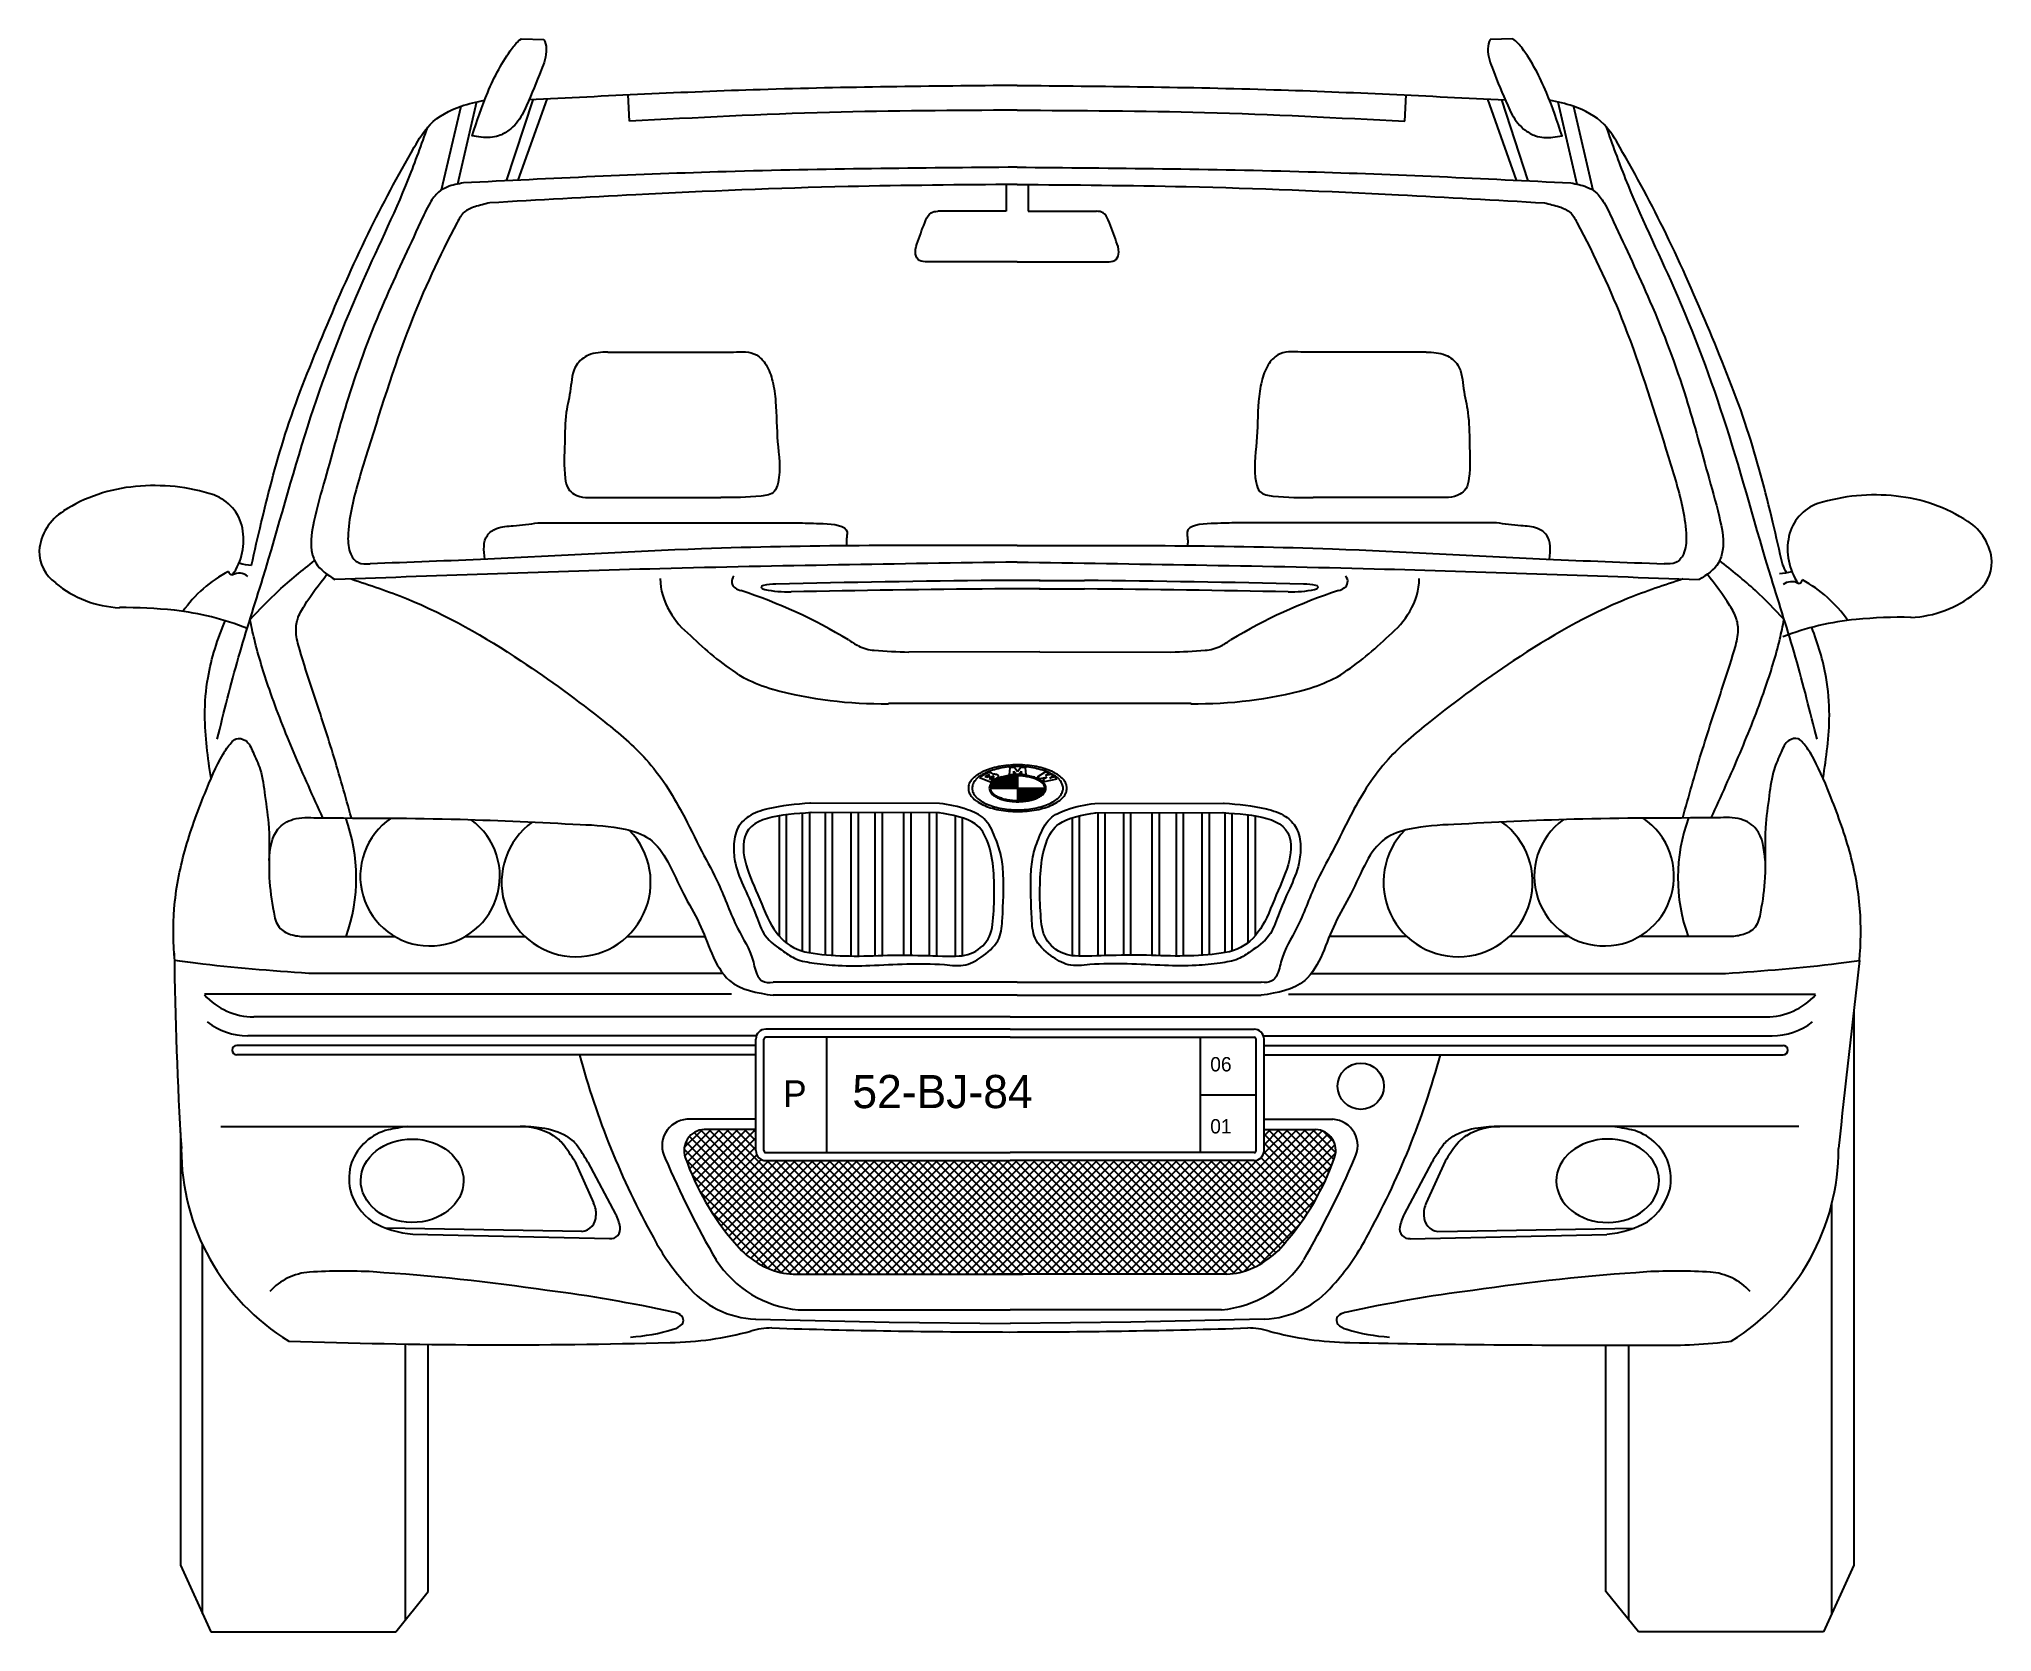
# Model space of a CAD drawing. Header units: millimetres. Extents: x -744 to 741, y 0 to 1212.
import ezdxf

# ---------------------------------------------------------------- set-up
doc = ezdxf.new("R2010")
doc.units = ezdxf.units.MM
doc.layers.add('ceco.net 204', color=7, linetype='Continuous')
doc.styles.add('AREAL', font='')
doc.styles.get('AREAL').set_extended_font_data('AvantGarde Bk BT')

msp = doc.modelspace()

# ---------------------------------------------------------------- hatches: boundary and pattern name
at = {"layer": 'ceco.net 204'}
h = msp.add_hatch(dxfattribs=at)
h.set_pattern_fill('ANSI37', color=256, scale=38.195657, style=0)
h.set_pattern_definition([(135, (11194.3537, -22376.4947), (3.376051, 3.376051), []), (45, (11194.3537, -22376.4947), (3.376051, -3.376051), [])])
h.paths.add_polyline_path([(-252.4, 361.4, -0.499546), (-238, 382.3), (-198.7, 382.3), (-198.7, 366.2, 0.414214), (-191.1, 358.6), (-5.4, 358.6), (180.2, 358.6, 0.414214), (187.8, 366.2), (187.8, 382.3), (227.1, 382.3, -0.499546), (241.5, 361.4, -0.096688), (203.9, 296.3, -0.161163), (169.3, 273.6, -0.065272), (159.5, 272.3), (159.5, 272.3), (-15.5, 272.3), (-170.4, 272.3, -0.065272), (-180.2, 273.6, -0.160896), (-214.8, 296.2, -0.00026), (-214.8, 296.3, -0.096688)])

# ---------------------------------------------------------------- linework, layer by layer
for p, q in [((-377, 1212), (-359.9, 1211.6)), ((377, 1212), (359.9, 1211.6)), ((-423.1, 1160.7), (-438, 1096.9)), ((-411.2, 1164.1), (-425.7, 1101.6)), ((-368.4, 1165.8), (-388.5, 1104.1)), ((-357.8, 1166.3), (-379.7, 1104.5)), ((-294.8, 1149.4), (-295.8, 1169.4)), ((294.8, 1149.4), (295.8, 1169.4)), ((357.8, 1166.3), (379.7, 1104.5)), ((368.4, 1165.8), (388.5, 1104.1)), ((411.2, 1164.1), (425.7, 1101.6)), ((423.1, 1160.7), (438, 1096.9)), ((-8.3, 1101.2), (-8.3, 1080.9)), ((8.3, 1101.2), (8.3, 1080.9)), ((-8.3, 1080.9), (-60.4, 1080.9)), ((8.3, 1080.9), (60.4, 1080.9)), ((0, 1042.5), (-69.9, 1042.5)), ((0, 1042.5), (69.9, 1042.5)), ((-311.2, 973.8), (-215.8, 973.8)), ((311.2, 973.8), (215.8, 973.8)), ((-318.8, 863.2), (-225.3, 863.2)), ((318.8, 863.2), (225.3, 863.2)), ((-364.5, 843.8), (-165.2, 843.8)), ((364.5, 843.8), (165.2, 843.8)), ((17.5, 800), (-16.9, 800)), ((17.5, 793.6), (-16.9, 793.6)), ((16.9, 800), (51.3, 800)), ((16.9, 793.6), (51.3, 793.6)), ((17.2, 745.8), (-82.4, 745.5)), ((17.2, 745.8), (116.8, 745.5)), ((132.3, 706.3), (-97.9, 706.3)), ((-5.6, 657.5), (-6, 652.5)), ((-2.1, 657.7), (-5.6, 657.5)), ((-2.6, 652.7), (-2.4, 654.8)), ((-2.4, 654.8), (-0.8, 652.7)), ((0.4, 654.3), (-2.1, 657.7)), ((2.9, 657.7), (0.4, 654.3)), ((1.6, 652.7), (3.2, 654.8)), ((6.4, 657.5), (2.9, 657.7)), ((3.2, 654.8), (3.4, 652.7)), ((6.8, 652.5), (6.4, 657.5)), ((21.6, 654.3), (15.2, 650.3)), ((24.1, 653.2), (21.6, 654.3)), ((-23.3, 653.1), (-28.6, 650)), ((-28.6, 650), (-20.2, 646.9)), ((-24.4, 650.6), (-22.4, 651.8)), ((-23.1, 650.1), (-24.4, 650.6)), ((-21, 651.3), (-23.1, 650.1)), ((-19.1, 650.7), (-21.3, 649.4)), ((-21.3, 649.4), (-20, 648.9)), ((-20.4, 642), (21.2, 642)), ((-20.3, 642.5), (0.4, 642.5)), ((-20.2, 646.9), (-14.7, 650.1)), ((-20.2, 643.1), (0.4, 643.1)), ((-20, 648.9), (-17.7, 650.2)), ((-20, 643.7), (0.4, 643.7)), ((-19.7, 644.3), (0.4, 644.3)), ((-19.3, 644.9), (0.4, 644.9)), ((-18.8, 645.5), (0.4, 645.5)), ((-18.1, 646.1), (0.4, 646.1)), ((-17.5, 646.7), (0.4, 646.7)), ((-16.6, 647.3), (0.4, 647.3)), ((-15.5, 647.9), (0.4, 647.9)), ((-14.5, 648.5), (0.4, 648.5)), ((-13, 649.1), (0.4, 649.1)), ((-11.2, 649.7), (0.4, 649.7)), ((-9.2, 650.2), (0.4, 650.2)), ((-6.4, 650.8), (0.4, 650.8)), ((-6, 652.5), (-2.6, 652.7)), ((-0.8, 652.7), (1.6, 652.7)), ((0.4, 651.4), (0.4, 632.5)), ((0.4, 641.4), (21.1, 641.4)), ((0.4, 640.8), (21, 640.8)), ((0.4, 640.2), (20.8, 640.2)), ((0.4, 639.6), (20.5, 639.6)), ((0.4, 639), (20.1, 639)), ((3.4, 652.7), (6.8, 652.5)), ((15.2, 650.3), (17.5, 649.3)), ((17.5, 649.3), (22.5, 650.3)), ((22.5, 650.3), (19.2, 648.3)), ((19.2, 648.3), (20.8, 647)), ((20.8, 647), (30.4, 649.1)), ((21.6, 651.7), (24.1, 653.2)), ((25.6, 652.5), (21.6, 651.7)), ((25, 649.7), (27.7, 651.3)), ((28.7, 650.5), (25, 649.7)), ((27.7, 651.3), (25.6, 652.5)), ((30.4, 649.1), (28.7, 650.5)), ((-59, 630.4), (-157.1, 630.6)), ((0.4, 638.4), (19.6, 638.4)), ((0.4, 637.8), (18.9, 637.8)), ((0.4, 637.2), (18.3, 637.2)), ((0.4, 636.6), (17.4, 636.6)), ((0.4, 636), (16.4, 636)), ((0.4, 635.4), (15.3, 635.4)), ((0.4, 634.8), (13.9, 634.8)), ((0.4, 634.3), (12.3, 634.3)), ((0.4, 633.7), (10.2, 633.7)), ((0.4, 633.1), (7.3, 633.1)), ((59, 630.4), (157.1, 630.6)), ((-181, 621), (-181, 529.6)), ((-175.6, 621.7), (-175.6, 524.4)), ((-163.4, 622.9), (-163.4, 518.1)), ((-158, 623.3), (-158, 516.8)), ((-59, 623.1), (-157.2, 623.4)), ((-146.1, 623.4), (-146.1, 515.3)), ((-140.6, 623.4), (-140.6, 514.8)), ((-126.4, 623.3), (-126.4, 514.3)), ((-120.9, 623.3), (-120.9, 514.3)), ((-108.1, 623.3), (-108.1, 514.5)), ((-102.6, 623.3), (-102.6, 514.8)), ((-86.3, 623.2), (-86.3, 515)), ((-80.9, 623.2), (-80.9, 514.9)), ((-66.8, 623.2), (-66.8, 514.5)), ((-61.3, 623.2), (-61.3, 514.4)), ((-47.2, 620.9), (-47.2, 514.2)), ((-41.8, 619.4), (-41.8, 514.5)), ((41.8, 619.4), (41.8, 514.5)), ((47.2, 620.9), (47.2, 514.2)), ((59, 623.1), (157.2, 623.4)), ((61.3, 623.2), (61.3, 514.4)), ((66.8, 623.2), (66.8, 514.5)), ((80.9, 623.2), (80.9, 514.9)), ((86.3, 623.2), (86.3, 515)), ((102.6, 623.3), (102.6, 514.8)), ((108.1, 623.3), (108.1, 514.5)), ((120.9, 623.3), (120.9, 514.3)), ((126.4, 623.3), (126.4, 514.3)), ((140.6, 623.4), (140.6, 514.8)), ((146.1, 623.4), (146.1, 515.3)), ((158, 623.3), (158, 516.8)), ((163.4, 622.9), (163.4, 518.1)), ((175.6, 621.7), (175.6, 524.4)), ((181, 621), (181, 529.6)), ((-533.1, 529.1), (-473.2, 529.1)), ((-419.8, 529.1), (-374.3, 529.1)), ((-296.6, 529.1), (-237.5, 529.1)), ((296.6, 529.1), (237.5, 529.1)), ((419.8, 529.1), (374.3, 529.1)), ((533.1, 529.1), (473.2, 529.1)), ((-223.8, 501), (-538.8, 501)), ((0, 494.3), (-185.6, 494.3)), ((0, 494.3), (185.6, 494.3)), ((223.8, 501), (538.8, 501)), ((-217.2, 485.3), (-618.1, 485.3)), ((0, 484.4), (-185.6, 484.4)), ((0, 484.4), (185.6, 484.4)), ((206.3, 485.3), (607.2, 485.3)), ((-5.4, 467.9), (-580.6, 467.9)), ((-5.4, 467.9), (569.7, 467.9)), ((636.4, 473.6), (636.4, 50.8)), ((-198.3, 446.3), (-593.5, 446.3)), ((-198.3, 453.6), (-585.1, 453.6)), ((-198.7, 366.2), (-198.7, 451)), ((-192.7, 366.2), (-192.7, 451)), ((-5.4, 458.6), (-191.1, 458.6)), ((-5.4, 452.5), (-191.1, 452.5)), ((-144.8, 364.7), (-144.8, 452.5)), ((-5.4, 458.6), (180.2, 458.6)), ((-5.4, 452.5), (180.2, 452.5)), ((139.4, 364.7), (139.4, 452.5)), ((181.8, 366.2), (181.8, 451)), ((187.4, 453.6), (574.3, 453.6)), ((187.4, 446.3), (582.6, 446.3)), ((187.8, 366.2), (187.8, 451)), ((-198.3, 439.1), (-593.5, 439.1)), ((187.4, 439.1), (582.6, 439.1)), ((139.4, 408.6), (181.8, 408.6)), ((-198.7, 390.1), (-251.1, 390.1)), ((187.8, 390.1), (240.2, 390.1)), ((-636.4, 379.9), (-636.4, 50.8)), ((-605.6, 384.5), (-378, 384.5)), ((-198.7, 382.3), (-238, 382.3)), ((187.8, 382.3), (227.1, 382.3)), ((594.7, 384.5), (367.2, 384.5)), ((-336.5, 358.1), (-322.1, 326.4)), ((-326.4, 357.5), (-305.4, 317.9)), ((-191.1, 364.7), (-5.4, 364.7)), ((-191.1, 358.6), (-5.4, 358.6)), ((180.2, 364.7), (-5.4, 364.7)), ((180.2, 358.6), (-5.4, 358.6)), ((315.5, 357.5), (294.5, 317.9)), ((325.6, 358.1), (311.2, 326.4)), ((619.6, 13.8), (619.6, 325.4)), ((-330.9, 304.6), (-480.4, 307.3)), ((-309.9, 299.2), (-459.5, 302.5)), ((299, 299.2), (448.6, 302.5)), ((320, 304.6), (469.5, 307.3)), ((-619.6, 13.8), (-619.6, 294.8)), ((-170.4, 272.3), (4.6, 272.3)), ((159.5, 272.3), (-15.5, 272.3)), ((-198.8, 238), (-97.4, 235.6)), ((-166.4, 245.1), (-97.4, 245)), ((-97.4, 245), (-5.4, 245)), ((86.6, 245), (-5.4, 245)), ((155.5, 245.1), (86.6, 245)), ((187.9, 238), (86.6, 235.6)), ((-97.4, 235.6), (-5.4, 234.8)), ((86.6, 235.6), (-5.4, 234.8)), ((-465.2, 9.1), (-465.2, 219.1)), ((-447.9, 30.8), (-447.9, 218.8)), ((447.9, 30.8), (447.9, 218.1)), ((465.2, 9.1), (465.2, 218.1)), ((-636.4, 50.8), (-613.3, 0)), ((636.4, 50.8), (613.3, 0)), ((-472.5, 0), (-447.9, 30.8)), ((472.5, 0), (447.9, 30.8)), ((-613.3, 0), (-472.5, 0)), ((613.3, 0), (472.5, 0))]:
    msp.add_line(p, q, dxfattribs=at)
msp.add_circle((261.4, 415.2), 17.6, dxfattribs=at)
for centre, radius, start, end in [((-659.6, 749.5), 122.5, 95.1322, 122.4344), ((-655.8, 727.7), 144.5, 71.952, 95.8531), ((-622.6, 833), 34.1, 11.6318, 70.1034), ((652.3, 720.6), 144.5, 83.5253, 107.4264), ((656.3, 742.3), 122.5, 56.9441, 84.2463), ((-704.3, 819.1), 39.7, 121.8156, 174.8513), ((620.3, 826.3), 34.1, 109.275, 167.7467), ((-634.1, 830.7), 45.8, 324.7107, 11.5387), ((631.8, 823.9), 45.8, 167.8397, 214.6677), ((701.8, 811.5), 39.7, 4.5272, 57.5629), ((-715.2, 821.9), 28.6, 178.4328, 236.0708), ((-553.7, 719.2), 99.1, 117.754, 144.7371), ((-596.9, 807.3), 3.02, 185.4702, 273.3515), ((-591.8, 794.9), 10.6, 51.1696, 117.7897), ((-581, 847.5), 35.8, 252.6002, 267.8714), ((-211.3, 799.2), 5.77, 136.1964, 239.1473), ((245.7, 799.2), 5.77, 300.8527, 43.8036), ((578.9, 841.2), 35.8, 271.5071, 286.7782), ((712.8, 814.1), 28.6, 303.3076, 0.9457), ((-678.8, 861.7), 82.5, 230.5179, 267.2559), ((-221.8, 802.4), 49.7, 180.8804, 211.4676), ((-206.8, 804.8), 12.9, 234.519, 255.0072), ((-337.9, 405.2), 407.7, 59.0536, 71.7285), ((-193.9, 794.9), 0.683, 147.8184, 225.8095), ((-192.6, 793.8), 2.42, 98.7257, 143.0076), ((-191.7, 797), 3.71, 223.8652, 243.7543), ((-189.8, 801.7), 8.84, 245.8667, 256.2619), ((-181, 733.1), 64.2, 92.2056, 100.6858), ((-172.4, 895.4), 104.1, 259.1946, 270.3089), ((91.3, -10923.9), 11724.4, 90.5289, 91.34324), ((79.5, -10925.3), 11719.3, 90.47153, 91.2289), ((-56.9, -10923.9), 11724.4, 88.65676, 89.4711), ((-45.1, -10925.3), 11719.3, 88.7711, 89.52847), ((372.3, 405.2), 407.7, 108.2715, 120.9464), ((206.8, 895.4), 104.1, 269.6911, 280.8054), ((215.4, 733.1), 64.2, 79.3142, 87.7944), ((224.2, 801.7), 8.84, 283.7381, 294.1333), ((227, 793.8), 2.42, 36.9924, 81.2743), ((226.1, 797), 3.71, 296.2457, 316.1348), ((228.3, 794.9), 0.683, 314.1905, 32.1816), ((241.2, 804.8), 12.9, 284.9928, 305.481), ((256.2, 802.4), 49.7, 328.5324, 359.1196), ((589.1, 788.5), 10.6, 61.5887, 128.2088), ((594.3, 800.8), 3.02, 266.027, 353.9083), ((550.2, 713.3), 99.1, 34.6413, 61.6245), ((676.8, 854.4), 82.5, 272.1226, 308.8606), ((-680.4, 407.7), 371.7, 83.917, 90.3647), ((-665.4, 560), 218.7, 68.5616, 83.581), ((-205.8, 810.5), 67.6, 210.2578, 230.8448), ((240.2, 810.5), 67.6, 309.1552, 329.7422), ((-69.7, 940.9), 255.7, 225.6385, 236.2434), ((104.1, 940.9), 255.7, 303.7566, 314.3615), ((660.2, 552.8), 218.7, 95.7974, 110.8168), ((673.5, 400.3), 371.7, 89.0137, 95.4614), ((-63.4, 852.7), 117.4, 236.4485, 240.7442), ((-106.1, 779.1), 32.3, 243.0694, 265.5282), ((-75.6, 1146.4), 400.9, 265.2707, 269.0215), ((110, 1146.4), 400.9, 270.9785, 274.7293), ((140.5, 779.1), 32.3, 274.4718, 296.9306), ((97.8, 852.7), 117.4, 299.2558, 303.5515), ((-188.3, 763.4), 42.2, 236.2434, 244.4376), ((222.7, 763.4), 42.2, 295.5624, 303.7566), ((-143, 858.2), 147.3, 244.4376, 253.0598), ((-101.8, 1031.6), 325.4, 255.0221, 270.6952), ((136.2, 1031.6), 325.4, 269.3048, 284.9779), ((177.4, 858.2), 147.3, 286.9402, 295.5624), ((-13, 626.5), 30.9, 115.0378, 125.0336), ((-12, 627.7), 28.5, 115.0378, 125.0336), ((-7, 614), 44.8, 107.38, 115.1731), ((-6.4, 616.1), 41.4, 107.38, 115.1731), ((-21.2, 648.7), 4.91, 98.199, 104.4003), ((-21.1, 648), 5.66, 92.6101, 98.2532), ((-21.1, 647.7), 5.92, 87.1811, 92.6544), ((-21.1, 648), 5.64, 81.5717, 87.2256), ((-2.6, 600.3), 59.2, 100.9957, 107.4675), ((-21, 648.8), 4.88, 75.4012, 81.6263), ((-2.4, 603.5), 54.6, 100.9957, 107.4675), ((-0.3, 588.7), 71, 95.327, 101.0546), ((-0.3, 592.8), 65.6, 95.327, 101.0546), ((0.4, 582), 77.7, 89.9798, 95.3717), ((0.4, 586.6), 71.8, 89.9798, 95.3717), ((0.4, 582), 77.7, 84.6283, 90.0202), ((0.4, 586.6), 71.8, 84.6283, 90.0202), ((1.1, 592.8), 65.6, 78.9454, 84.673), ((1.1, 588.7), 71, 78.9454, 84.673), ((3.2, 603.5), 54.6, 72.5325, 79.0043), ((3.5, 600.3), 59.2, 72.5325, 79.0043), ((7.3, 616.1), 41.4, 64.8269, 72.62), ((7.8, 614), 44.8, 64.8269, 72.62), ((12.8, 627.7), 28.5, 54.9664, 64.9622), ((13.8, 626.5), 30.9, 54.9664, 64.9622), ((-28.1, 641.9), 8.98, 156.9019, 179.6455), ((-28.1, 642), 8.98, 180.3545, 203.0981), ((-25, 640.5), 12.4, 138.2216, 156.5972), ((-19.5, 635.7), 19.7, 124.8461, 138.3467), ((-25.9, 641.9), 8.29, 156.9019, 179.6455), ((-25.9, 642), 8.29, 180.3545, 203.0981), ((-23, 640.6), 11.4, 138.2216, 156.5972), ((-23, 643.3), 11.4, 203.4028, 221.7784), ((-18, 636.2), 18.2, 124.8461, 138.3467), ((-21.9, 650.8), 2.75, 111.4802, 120.6108), ((-21.5, 649.7), 3.87, 104.323, 111.6001), ((-22, 651.1), 0.804, 111.9693, 121.0541), ((-21.8, 650.8), 1.13, 104.8436, 112.0859), ((-21.8, 650.5), 1.44, 98.7611, 104.9191), ((-21.7, 650.3), 1.67, 93.2346, 98.8139), ((-21.7, 650.2), 1.76, 87.9008, 93.2771), ((-21.7, 650.2), 1.7, 82.4372, 87.9423), ((-21.7, 650.4), 1.5, 76.4931, 82.4867), ((-21.6, 650.7), 1.2, 69.612, 76.5623), ((-21.5, 651), 0.874, 61.1211, 69.7178), ((-16, 641.9), 5.18, 156.9019, 179.6455), ((-16, 642), 5.18, 180.3545, 203.0981), ((-21.3, 651.3), 0.58, 49.9783, 61.2821), ((-21.3, 651.8), 0.541, 300.1998, 312.0363), ((-21.2, 651.5), 0.363, 34.7066, 50.1701), ((-21.2, 651.6), 0.337, 311.8517, 328.0713), ((-21.1, 651.5), 0.236, 14.1292, 34.7043), ((-21.1, 651.5), 0.193, 350.0424, 13.5754), ((-21.1, 651.5), 0.224, 328.1414, 349.4176), ((-14.2, 641.1), 7.15, 138.2216, 156.5972), ((-14.2, 642.8), 7.15, 203.4028, 221.7784), ((-16, 641.9), 4.35, 156.9019, 179.6455), ((-16, 642), 4.35, 180.3545, 203.0981), ((-14.2, 641.1), 6.32, 138.2216, 156.5972), ((-14.2, 642.8), 6.32, 203.4028, 221.7784), ((-20.7, 649.8), 3.83, 68.1595, 75.4794), ((-11.1, 638.3), 11.4, 124.8461, 138.3467), ((-20.3, 650.8), 2.72, 59.0785, 68.2811), ((-18.6, 650), 0.811, 111.8122, 120.8361), ((-19.8, 651.6), 1.76, 46.9629, 59.2609), ((-18.5, 649.7), 1.14, 104.7221, 111.9273), ((-11.1, 638.3), 10.5, 124.8461, 138.3467), ((-18.4, 649.4), 1.44, 98.6616, 104.7968), ((-18.4, 649.2), 1.67, 93.1484, 98.7139), ((-19.3, 652.1), 1.09, 30.2024, 47.1513), ((-18.4, 649.1), 1.76, 87.8222, 93.1907), ((-19, 652.3), 0.731, 7.9773, 30.0786), ((-17.2, 646.6), 5.94, 94.7071, 100.5393), ((-18.4, 649.2), 1.7, 82.3618, 87.8637), ((-18.4, 649.4), 1.5, 76.417, 82.4113), ((-18.3, 649.7), 1.2, 69.5314, 76.4863), ((-18.2, 650), 0.87, 61.0314, 69.6372), ((-18, 650.2), 0.578, 49.8748, 61.1922), ((-17.1, 646.1), 6.45, 89.2343, 94.7545), ((-17.9, 650.4), 0.361, 34.5879, 50.0656), ((-18, 650.7), 0.541, 300.2035, 312.0222), ((-17.8, 650.5), 0.235, 14.0076, 34.583), ((-17.8, 650.5), 0.224, 328.095, 349.3287), ((-17.7, 650.5), 0.192, 349.9496, 13.4533), ((-17.9, 650.6), 0.338, 311.8381, 328.0265), ((-7.3, 633.1), 17.8, 115.0378, 125.0336), ((-17.1, 646.1), 6.36, 83.7098, 89.2781), ((-7.3, 633.1), 17, 115.0378, 125.0336), ((-17.1, 646.8), 5.71, 77.7725, 83.76), ((-16.8, 647.8), 4.64, 70.9668, 77.841), ((-16.4, 649), 3.42, 62.629, 71.0713), ((-15.9, 650), 2.28, 51.7237, 62.7912), ((-3.9, 625.8), 25.9, 107.38, 115.1731), ((-15.7, 651.8), 1.98, 300.1785, 312.3301), ((-15.4, 650.7), 1.42, 36.729, 51.9308), ((-3.9, 625.8), 25, 107.38, 115.1731), ((-15.2, 651.3), 1.22, 312.1351, 328.9033), ((-14.9, 651), 0.901, 16.2437, 36.7715), ((-14.9, 651.1), 0.811, 329.0036, 351.0103), ((-14.8, 651), 0.711, 351.7044, 15.7049), ((-1.4, 617.9), 34.1, 100.9957, 107.4675), ((-1.4, 617.9), 33.3, 100.9957, 107.4675), ((0, 611.2), 41, 95.327, 101.0546), ((0, 611.2), 40.1, 95.327, 101.0546), ((0.4, 607.4), 44.9, 89.9798, 95.3717), ((0.4, 607.4), 44, 89.9798, 95.3717), ((0.4, 607.4), 44.9, 84.6283, 90.0202), ((0.4, 607.4), 44, 84.6283, 90.0202), ((0.8, 611.2), 40.1, 78.9454, 84.673), ((0.8, 611.2), 41, 78.9454, 84.673), ((2.2, 617.9), 33.3, 72.5325, 79.0043), ((2.2, 617.9), 34.1, 72.5325, 79.0043), ((4.7, 625.8), 25, 64.8269, 72.62), ((4.7, 625.8), 25.9, 64.8269, 72.62), ((8.1, 633.1), 17, 54.9664, 64.9622), ((8.1, 633.1), 17.8, 54.9664, 64.9622), ((11.9, 638.3), 10.5, 41.6533, 55.1539), ((11.9, 638.3), 11.4, 41.6533, 55.1539), ((15, 641.1), 6.32, 23.4028, 41.7784), ((15, 642.8), 6.32, 318.2216, 336.5972), ((15, 641.1), 7.15, 23.4028, 41.7784), ((15, 642.8), 7.15, 318.2216, 336.5972), ((16.8, 641.9), 4.35, 0.3545, 23.0981), ((16.8, 642), 4.35, 336.9019, 359.6455), ((16.8, 641.9), 5.18, 0.3545, 23.0981), ((16.8, 642), 5.18, 336.9019, 359.6455), ((18.8, 636.2), 18.2, 41.6533, 55.1539), ((20.3, 635.7), 19.7, 41.6533, 55.1539), ((23.8, 640.6), 11.4, 23.4028, 41.7784), ((23.8, 643.3), 11.4, 318.2216, 336.5972), ((26.7, 641.9), 8.29, 0.3545, 23.0981), ((26.7, 642), 8.29, 336.9019, 359.6455), ((25.8, 640.5), 12.4, 23.4028, 41.7784), ((28.9, 641.9), 8.98, 0.3545, 23.0981), ((28.9, 642), 8.98, 336.9019, 359.6455), ((-25, 643.4), 12.4, 203.4028, 221.7784), ((-19.5, 648.2), 19.7, 221.6533, 235.1539), ((-18, 647.8), 18.2, 221.6533, 235.1539), ((-13, 657.4), 30.9, 234.9664, 244.9622), ((-12, 656.2), 28.5, 234.9664, 244.9622), ((-7, 669.9), 44.8, 244.8269, 252.62), ((-6.4, 667.8), 41.4, 244.8269, 252.62), ((-2.6, 683.6), 59.2, 252.5325, 259.0043), ((-11.1, 645.6), 11.4, 221.6533, 235.1539), ((-11.1, 645.6), 10.5, 221.6533, 235.1539), ((-2.4, 680.4), 54.6, 252.5325, 259.0043), ((-7.3, 650.8), 17.8, 234.9664, 244.9622), ((-7.3, 650.8), 17, 234.9664, 244.9622), ((-3.9, 658.1), 25.9, 244.8269, 252.62), ((-3.9, 658.1), 25, 244.8269, 252.62), ((-0.3, 695.2), 71, 258.9454, 264.673), ((-0.3, 691.2), 65.6, 258.9454, 264.673), ((-1.4, 666), 34.1, 252.5325, 259.0043), ((-1.4, 666), 33.3, 252.5325, 259.0043), ((0, 672.7), 41, 258.9454, 264.673), ((0, 672.7), 40.1, 258.9454, 264.673), ((0.4, 701.9), 77.7, 264.6283, 270.0202), ((0.4, 697.3), 71.8, 264.6283, 270.0202), ((0.4, 676.6), 44.9, 264.6283, 270.0202), ((0.4, 676.6), 44, 264.6283, 270.0202), ((0.4, 676.6), 44, 269.9798, 275.3717), ((0.4, 676.6), 44.9, 269.9798, 275.3717), ((0.4, 697.3), 71.8, 269.9798, 275.3717), ((0.4, 701.9), 77.7, 269.9798, 275.3717), ((0.8, 672.7), 40.1, 275.327, 281.0546), ((0.8, 672.7), 41, 275.327, 281.0546), ((1.1, 691.2), 65.6, 275.327, 281.0546), ((1.1, 695.2), 71, 275.327, 281.0546), ((2.2, 666), 33.3, 280.9957, 287.4675), ((2.2, 666), 34.1, 280.9957, 287.4675), ((4.7, 658.1), 25, 287.38, 295.1731), ((4.7, 658.1), 25.9, 287.38, 295.1731), ((3.2, 680.4), 54.6, 280.9957, 287.4675), ((3.5, 683.6), 59.2, 280.9957, 287.4675), ((8.1, 650.8), 17, 295.0378, 305.0336), ((8.1, 650.8), 17.8, 295.0378, 305.0336), ((11.9, 645.6), 10.5, 304.8461, 318.3467), ((11.9, 645.6), 11.4, 304.8461, 318.3467), ((7.3, 667.8), 41.4, 287.38, 295.1731), ((7.8, 669.9), 44.8, 287.38, 295.1731), ((12.8, 656.2), 28.5, 295.0378, 305.0336), ((13.8, 657.4), 30.9, 295.0378, 305.0336), ((18.8, 647.8), 18.2, 304.8461, 318.3467), ((20.3, 648.2), 19.7, 304.8461, 318.3467), ((25.8, 643.4), 12.4, 318.2216, 336.5972), ((-634.7, 573.8), 132.1, 340.2215, 20.1459), ((-446.5, 575), 53.1, 123.8927, 54.0132), ((-335.4, 570.4), 56.7, 126.0626, 44.4804), ((335.4, 570.4), 56.7, 135.5196, 53.9374), ((446.5, 575), 53.1, 125.9868, 56.1073), ((634.7, 573.8), 132.1, 159.8541, 199.7785), ((2219.7, 546.4), 2860.9, 180.5983, 183.579), ((15123.3, -1172.1), 14580.1, 173.37184, 173.93706), ((-580.3, 518.7), 50.8, 222.0589, 269.7113), ((569.5, 518.7), 50.8, 270.2887, 317.9411), ((-584.9, 504.4), 50.8, 232.336, 269.7113), ((574, 504.4), 50.8, 270.2887, 307.664), ((-593.5, 442.7), 3.59, 90, 270), ((-191.1, 451), 7.59, 90, 180), ((-191.1, 451), 1.52, 90, 180), ((180.2, 451), 7.59, 0, 90), ((180.2, 451), 1.52, 0, 90), ((582.6, 442.7), 3.59, 270, 90), ((258.8, 597.6), 612.5, 194.9894, 209.0675), ((-269.7, 597.6), 612.5, 330.9325, 345.0106), ((-249.8, 369.9), 20.2, 93.7786, 208.3147), ((238.9, 369.9), 20.2, 331.6853, 86.2214), ((-468.5, 343.1), 40.2, 104.1414, 159.6349), ((-442.3, 211.5), 174.3, 97.0462, 101.9445), ((-376, 297.1), 87.4, 80.479, 91.3149), ((-377.2, 336.8), 47.6, 58.8691, 91.0143), ((-367.3, 333.5), 50.1, 60.3307, 83.4804), ((-368, 353.3), 28.8, 37.8849, 57.6363), ((-357.4, 352.4), 28.9, 39.0529, 58.7811), ((-237.4, 366.4), 15.9, 92.1801, 199.6263), ((226.5, 366.4), 15.9, 340.3737, 87.8199), ((346.5, 352.4), 28.9, 121.2189, 140.9471), ((356.4, 333.5), 50.1, 96.5196, 119.6693), ((357.1, 353.3), 28.8, 122.3637, 142.1151), ((366.3, 336.8), 47.6, 88.9857, 121.1309), ((365.1, 297.1), 87.4, 88.6851, 99.521), ((431.4, 211.5), 174.3, 78.0555, 82.9538), ((457.6, 343.1), 40.2, 20.3651, 75.8586), ((-464.1, 367.4), 171.6, 179.8464, 238.3996), ((-465.9, 344.5), 42.2, 162.6811, 190.9567), ((-444.9, 294.1), 125.9, 30.5632, 37.6662), ((-436.2, 294.5), 126.5, 29.8533, 36.9386), ((378.1, 635), 701.7, 203.0425, 210.1073), ((-66.8, 425.1), 196.3, 199.0429, 221.031), ((-191.1, 366.2), 7.59, 180, 270), ((-191.1, 366.2), 1.52, 180, 270), ((180.2, 366.2), 7.59, 270, 0), ((180.2, 366.2), 1.52, 270, 0), ((55.9, 425.1), 196.3, 318.969, 340.9571), ((-389, 635), 701.7, 329.8927, 336.9575), ((425.3, 294.5), 126.5, 143.0614, 150.1467), ((434, 294.1), 125.9, 142.3338, 149.4368), ((455, 344.5), 42.2, 349.0433, 17.3189), ((453.2, 367.4), 171.6, 301.6004, 0.1536), ((-464.2, 348.4), 44.7, 195.4156, 234.2302), ((453.3, 348.4), 44.7, 305.7698, 344.5844), ((-453.7, 376.2), 73.8, 240.2098, 265.4992), ((-332.5, 316.7), 12.2, 277.2709, 0.5648), ((-337.5, 318.5), 17.3, 354.6432, 27.3004), ((-335.6, 301.9), 34.2, 10.3527, 27.9707), ((324.7, 301.9), 34.2, 152.0293, 169.6473), ((326.6, 318.5), 17.3, 152.6996, 185.3568), ((321.6, 316.7), 12.2, 179.4352, 262.7291), ((442.8, 376.2), 73.8, 274.5008, 299.7902), ((-309.2, 306.6), 7.38, 264.8261, 11.4221), ((-114.6, 387), 183.9, 208.2336, 222.0579), ((103.7, 387), 183.9, 317.9421, 331.7664), ((298.3, 306.6), 7.38, 168.5779, 275.1739), ((-158.8, 328.1), 83.3, 212.7971, 264.7879), ((-163.3, 337.2), 65.9, 218.4411, 255.062), ((147.9, 328.1), 83.3, 275.2121, 327.2029), ((152.4, 337.2), 65.9, 284.938, 321.5589), ((-534.9, 228.7), 45.2, 94.0726, 137.9468), ((-512.1, -219.4), 493.9, 87.4215, 93.0285), ((-587.5, -1266.4), 1543.4, 81.4288, 86.3731), ((-170.4, 310.3), 38, 255.062, 270), ((159.5, 310.3), 38, 270, 284.938), ((576.6, -1266.4), 1543.4, 93.6269, 98.5712), ((501.2, -219.4), 493.9, 86.9715, 92.5785), ((524, 228.7), 45.2, 42.0532, 85.9274), ((-507.3, -896), 1165.6, 77.8282, 82.6105), ((-196.3, 309.1), 71.1, 219.5395, 267.939), ((185.4, 309.1), 71.1, 272.061, 320.4605), ((496.5, -896), 1165.6, 97.3895, 102.1718), ((-264.5, 227.4), 16.2, 58.6098, 79.4747), ((-258.6, 237.1), 4.77, 322.4667, 59.0344), ((247.7, 237.1), 4.77, 120.9656, 217.5333), ((253.7, 227.4), 16.2, 100.5253, 121.3902), ((-302.6, 362.1), 138, 273.5227, 287.284), ((-266.9, 461.1), 240.9, 270.7111, 285.4841), ((-265.5, 245.1), 15.3, 285.146, 314.7148), ((-185.7, 170.3), 61, 90.6963, 106.0824), ((4.1, 6158.7), 5930.5, 268.15883, 269.90758), ((-15, 6158.7), 5930.5, 270.09242, 271.84117), ((174.8, 170.3), 61, 73.9176, 89.3037), ((256, 461.1), 240.9, 254.5159, 269.2889), ((254.6, 245.1), 15.3, 225.2852, 254.854), ((291.7, 362.1), 138, 252.716, 266.4773), ((-390.9, 5067.2), 4848.7, 268.0723, 271.5012), ((462.4, 10888.4), 10670.3, 268.87558, 270.13085), ((492.4, 629.4), 411.3, 269.2189, 277.09)]:
    msp.add_arc(centre, radius, start, end, dxfattribs=at)
msp.add_ellipse((-460.1, 343.3), major_axis=(-39.1, 0.3), ratio=0.811749, dxfattribs=at)
at = {"layer": 'ceco.net 204', "extrusion": (0, 0, -1)}
msp.add_ellipse((449.2, 343.3), major_axis=(39.1, 0.3), ratio=0.811749, dxfattribs=at)
at = {"layer": 'ceco.net 204'}
for points, knots in [([(-359.9, 1211.6), (-358.7, 1209.6), (-357, 1200.8), (-363.5, 1184.4), (-371, 1165.6), (-378.7, 1149.5), (-386.6, 1142.1), (-393.5, 1138.2), (-403.1, 1136.3), (-409.9, 1137.5), (-414.5, 1138.3), (-410.8, 1149.4), (-403.2, 1172.6), (-390, 1197.8), (-380.1, 1210.1), (-377, 1212)], [0.0558813, 0.0558813, 0.0558813, 0.0558813, 0.0597238, 0.0689766, 0.0850488, 0.093593, 0.0979669, 0.1027896, 0.1063939, 0.1140254, 0.1140254, 0.1140254, 0.1333547, 0.1545419, 0.1600382, 0.1600382, 0.1600382, 0.1600382]), ([(359.9, 1211.6), (358.7, 1209.6), (357, 1200.8), (363.5, 1184.4), (371, 1165.6), (378.7, 1149.5), (386.6, 1142.1), (393.5, 1138.2), (403.1, 1136.3), (409.9, 1137.5), (414.5, 1138.3), (410.8, 1149.4), (403.2, 1172.6), (390, 1197.8), (380.1, 1210.1), (377, 1212)], [0.0558813, 0.0558813, 0.0558813, 0.0558813, 0.0597238, 0.0689766, 0.0850488, 0.093593, 0.0979669, 0.1027896, 0.1063939, 0.1140254, 0.1140254, 0.1140254, 0.1333547, 0.1545419, 0.1600382, 0.1600382, 0.1600382, 0.1600382]), ([(0, 1176.7), (-65.1, 1176.1), (-189, 1174.9), (-312.6, 1168.6), (-371.3, 1165.6)], [0, 0, 0, 0, 195.361804, 371.487016, 371.487016, 371.487016, 371.487016]), ([(0, 1176.7), (65.1, 1176.1), (189, 1174.9), (312.6, 1168.6), (371.3, 1165.6)], [0, 0, 0, 0, 195.361804, 371.487016, 371.487016, 371.487016, 371.487016]), ([(-582.3, 811.7), (-579.9, 822.5), (-571.9, 857.4), (-556.2, 917.8), (-526.8, 990.4), (-495.5, 1062.4), (-467.7, 1113.9), (-446.7, 1149.9), (-425.9, 1160.9), (-411, 1164.1), (-405, 1165.5)], [0, 0, 0, 0, 33.2437, 107.44273, 186.627157, 267.942645, 342.483833, 363.531271, 390.881447, 409.460137, 409.460137, 409.460137, 409.460137]), ([(582.3, 811.7), (579.9, 822.5), (571.9, 857.4), (556.2, 917.8), (526.8, 990.4), (495.5, 1062.4), (467.7, 1113.9), (446.7, 1149.9), (425.9, 1160.9), (411, 1164.1), (405, 1165.5)], [0, 0, 0, 0, 33.2437, 107.44273, 186.627157, 267.942645, 342.483833, 363.531271, 390.881447, 409.460137, 409.460137, 409.460137, 409.460137]), ([(-608.4, 679.2), (-603.2, 700), (-593, 741.3), (-567.3, 819.9), (-542.1, 915.3), (-504.3, 1016.7), (-467.8, 1090.1), (-453, 1131.8), (-448.3, 1144.9)], [0, 0, 0, 0, 64.465831, 127.436493, 247.920914, 360.578157, 451.401809, 493.270205, 493.270205, 493.270205, 493.270205]), ([(0, 1157.8), (-47.6, 1157.6), (-145.9, 1157.2), (-244.1, 1152.1), (-294.8, 1149.4)], [0, 0, 0, 0, 142.644581, 294.983637, 294.983637, 294.983637, 294.983637]), ([(0, 1157.8), (47.6, 1157.6), (145.9, 1157.2), (244.1, 1152.1), (294.8, 1149.4)], [0, 0, 0, 0, 142.644581, 294.983637, 294.983637, 294.983637, 294.983637]), ([(608.4, 679.2), (603.2, 700), (593, 741.3), (567.3, 819.9), (542.1, 915.3), (504.3, 1016.7), (467.8, 1090.1), (453, 1131.8), (448.3, 1144.9)], [0, 0, 0, 0, 64.465831, 127.436493, 247.920914, 360.578157, 451.401809, 493.270205, 493.270205, 493.270205, 493.270205]), ([(0, 1114.4), (-73.8, 1113.8), (-214.2, 1112.7), (-354.5, 1105.8), (-421.1, 1102.5)], [0, 0, 0, 0, 221.264823, 421.260099, 421.260099, 421.260099, 421.260099]), ([(0, 1114.4), (73.8, 1113.8), (214.2, 1112.7), (354.5, 1105.8), (421.1, 1102.5)], [0, 0, 0, 0, 221.264823, 421.260099, 421.260099, 421.260099, 421.260099]), ([(-421.1, 1102.5), (-425.2, 1101.7), (-431.9, 1100.5), (-441.2, 1095.4), (-447.8, 1085.8), (-460.6, 1057.6), (-483.9, 1009.1), (-508.5, 943.8), (-523.4, 887), (-534.5, 848.9), (-538.3, 826.9), (-533.1, 809.8), (-524.5, 804.4), (-518.8, 800.7)], [0, 0, 0, 0, 12.705927, 20.281044, 30.840265, 47.036484, 113.482825, 191.949927, 255.867146, 289.392527, 311.574943, 321.457013, 340.868184, 340.868184, 340.868184, 340.868184]), ([(0, 1101.3), (-42.9, 1101), (-139.6, 1100.2), (-273.3, 1094.7), (-364.1, 1089.4), (-401.1, 1087.3)], [0, 0, 0, 0, 128.55682, 290.192136, 401.406569, 401.406569, 401.406569, 401.406569]), ([(0, 1101.3), (42.9, 1101), (139.6, 1100.2), (273.3, 1094.7), (364.1, 1089.4), (401.1, 1087.3)], [0, 0, 0, 0, 128.55682, 290.192136, 401.406569, 401.406569, 401.406569, 401.406569]), ([(421.1, 1102.5), (425.2, 1101.7), (431.9, 1100.5), (441.2, 1095.4), (447.8, 1085.8), (460.6, 1057.6), (483.9, 1009.1), (508.5, 943.8), (523.4, 887), (534.5, 848.9), (538.3, 826.9), (533.1, 809.8), (524.5, 804.4), (518.8, 800.7)], [0, 0, 0, 0, 12.705927, 20.281044, 30.840265, 47.036484, 113.482825, 191.949927, 255.867146, 289.392527, 311.574943, 321.457013, 340.868184, 340.868184, 340.868184, 340.868184]), ([(-401.1, 1087.3), (-404.9, 1086.4), (-411.6, 1084.9), (-421.3, 1080.9), (-438.3, 1049.2), (-466.1, 989.2), (-489, 914.3), (-505.7, 860.8), (-509.4, 835.9), (-508.6, 821.4), (-501.6, 812.1), (-495.3, 812.5), (-492.1, 812.7)], [0, 0, 0, 0, 11.713782, 20.709317, 30.161111, 115.995889, 222.467213, 263.479873, 284.052341, 297.596873, 306.307481, 315.361634, 315.361634, 315.361634, 315.361634]), ([(401.1, 1087.3), (404.9, 1086.4), (411.6, 1084.9), (421.3, 1080.9), (438.3, 1049.2), (466.1, 989.2), (489, 914.3), (505.7, 860.8), (509.4, 835.9), (508.6, 821.4), (501.6, 812.1), (495.3, 812.5), (492.1, 812.7)], [0, 0, 0, 0, 11.713782, 20.709317, 30.161111, 115.995889, 222.467213, 263.479873, 284.052341, 297.596873, 306.307481, 315.361634, 315.361634, 315.361634, 315.361634]), ([(-69.9, 1042.5), (-72, 1042.8), (-76.1, 1043.4), (-78.1, 1050.9), (-74.3, 1060.9), (-71.2, 1070.7), (-66.4, 1080.4), (-62.2, 1080.8), (-60.4, 1080.9)], [0, 0, 0, 0, 5.748583, 11.555982, 19.886068, 37.405058, 44.134771, 49.261064, 49.261064, 49.261064, 49.261064]), ([(69.9, 1042.5), (72, 1042.8), (76.1, 1043.4), (78.1, 1050.9), (74.3, 1060.9), (71.2, 1070.7), (66.4, 1080.4), (62.2, 1080.8), (60.4, 1080.9)], [0, 0, 0, 0, 5.748583, 11.555982, 19.886068, 37.405058, 44.134771, 49.261064, 49.261064, 49.261064, 49.261064]), ([(-311.2, 973.8), (-316.3, 973.6), (-325.4, 973.3), (-338.3, 963), (-339, 945.6), (-343.9, 926.4), (-343.9, 903.3), (-345, 884.1), (-342.4, 870), (-333.7, 862.5), (-325.2, 862.9), (-318.8, 863.2)], [0, 0, 0, 0, 14.775171, 26.880172, 45.276645, 63.815313, 86.966695, 113.739533, 122.20922, 128.241102, 146.376998, 146.376998, 146.376998, 146.376998]), ([(-215.8, 973.8), (-209.5, 974.1), (-199.5, 974.6), (-189.7, 963.5), (-185.4, 951), (-182.8, 931.1), (-183, 905.2), (-179.2, 882.7), (-184.2, 865.7), (-202.3, 863), (-215.5, 863.1), (-225.3, 863.2)], [0, 0, 0, 0, 17.665871, 28.167458, 41.612992, 57.156327, 87.926802, 118.919054, 126.272034, 136.737601, 167.415305, 167.415305, 167.415305, 167.415305]), ([(215.8, 973.8), (209.5, 974.1), (199.5, 974.6), (189.7, 963.5), (185.4, 951), (182.8, 931.1), (183, 905.2), (179.2, 882.7), (184.2, 865.7), (202.3, 863), (215.5, 863.1), (225.3, 863.2)], [0, 0, 0, 0, 17.665871, 28.167458, 41.612992, 57.156327, 87.926802, 118.919054, 126.272034, 136.737601, 167.415305, 167.415305, 167.415305, 167.415305]), ([(311.2, 973.8), (316.3, 973.6), (325.4, 973.3), (338.3, 963), (339, 945.6), (343.9, 926.4), (343.9, 903.3), (345, 884.1), (342.4, 870), (333.7, 862.5), (325.2, 862.9), (318.8, 863.2)], [0, 0, 0, 0, 14.775171, 26.880172, 45.276645, 63.815313, 86.966695, 113.739533, 122.20922, 128.241102, 146.376998, 146.376998, 146.376998, 146.376998]), ([(-404.9, 816.2), (-405.6, 822.9), (-406.7, 832.8), (-394.8, 841.2), (-381.1, 841.5), (-370.7, 843), (-364.5, 843.8)], [0, 0, 0, 0, 18.221032, 27.0512, 39.877178, 58.712939, 58.712939, 58.712939, 58.712939]), ([(-165.2, 843.8), (-159.9, 843.7), (-148.8, 843.4), (-127.5, 842.2), (-130, 831.5), (-129.8, 828.1), (-129.6, 826.4)], [0, 0, 0, 0, 17.710134, 37.105371, 42.063097, 47.458027, 47.458027, 47.458027, 47.458027]), ([(165.2, 843.8), (159.9, 843.7), (148.8, 843.4), (127.5, 842.2), (130, 831.5), (129.8, 828.1), (129.6, 826.4)], [0, 0, 0, 0, 17.710134, 37.105371, 42.063097, 47.458027, 47.458027, 47.458027, 47.458027]), ([(404.9, 816.2), (405.6, 822.9), (406.7, 832.8), (394.8, 841.2), (381.1, 841.5), (370.7, 843), (364.5, 843.8)], [0, 0, 0, 0, 18.221032, 27.0512, 39.877178, 58.712939, 58.712939, 58.712939, 58.712939]), ([(0, 826.6), (-80, 826.8), (-214.3, 827), (-378.1, 816.9), (-462.2, 813.8), (-492.1, 812.7)], [0, 0, 0, 0, 239.942618, 402.721435, 492.339139, 492.339139, 492.339139, 492.339139]), ([(0, 826.6), (80, 826.8), (214.3, 827), (378.1, 816.9), (462.2, 813.8), (492.1, 812.7)], [0, 0, 0, 0, 239.942618, 402.721435, 492.339139, 492.339139, 492.339139, 492.339139]), ([(-583.4, 770.3), (-576.3, 777.8), (-561, 793.9), (-543.6, 807.7), (-534.3, 815.1)], [0, 0, 0, 0, 31.068939, 66.561951, 66.561951, 66.561951, 66.561951]), ([(-506.3, 619.3), (-510.8, 635.6), (-519.9, 668.3), (-534, 710.7), (-544, 741.2), (-549, 759.3), (-547.8, 771.3), (-539.1, 786.2), (-530.9, 797), (-524.9, 804.8)], [0, 0, 0, 0, 50.948421, 101.596657, 133.982395, 147.475902, 157.649362, 168.950059, 198.498773, 198.498773, 198.498773, 198.498773]), ([(0, 814), (-90.6, 812.6), (-263.5, 810.1), (-436.4, 803.7), (-518.8, 800.7)], [0, 0, 0, 0, 271.686361, 519.003873, 519.003873, 519.003873, 519.003873]), ([(0, 814), (90.6, 812.6), (263.5, 810.1), (436.4, 803.7), (518.8, 800.7)], [0, 0, 0, 0, 271.686361, 519.003873, 519.003873, 519.003873, 519.003873]), ([(506.3, 619.3), (510.8, 635.6), (519.9, 668.3), (534, 710.7), (544, 741.2), (549, 759.3), (547.8, 771.3), (539.1, 786.2), (530.9, 797), (524.9, 804.8)], [0, 0, 0, 0, 50.948421, 101.596657, 133.982395, 147.475902, 157.649362, 168.950059, 198.498773, 198.498773, 198.498773, 198.498773]), ([(583.4, 770.3), (576.3, 777.8), (561, 793.9), (543.6, 807.7), (534.3, 815.1)], [0, 0, 0, 0, 31.068939, 66.561951, 66.561951, 66.561951, 66.561951]), ([(-506.6, 801.2), (-492.4, 796.5), (-446.8, 781.4), (-382, 743.9), (-323, 700.4), (-279, 663.9), (-256.5, 628.3), (-241, 595.2), (-224.9, 566.9), (-215.3, 537.8), (-201.1, 516.1), (-199.1, 501.1), (-193.4, 493.8), (-188.6, 494.1), (-185.6, 494.3)], [0, 0, 0, 0, 44.855373, 143.885064, 222.598772, 265.158366, 314.199394, 347.177748, 375.011458, 411.669955, 438.676073, 451.211443, 456.261941, 464.513722, 464.513722, 464.513722, 464.513722]), ([(506.6, 801.2), (492.4, 796.5), (446.8, 781.4), (382, 743.9), (323, 700.4), (279, 663.9), (256.5, 628.3), (241, 595.2), (224.9, 566.9), (215.3, 537.8), (201.1, 516.1), (199.1, 501.1), (193.4, 493.8), (188.6, 494.1), (185.6, 494.3)], [0, 0, 0, 0, 44.855373, 143.885064, 222.598772, 265.158366, 314.199394, 347.177748, 375.011458, 411.669955, 438.676073, 451.211443, 456.261941, 464.513722, 464.513722, 464.513722, 464.513722]), ([(-613.1, 649.4), (-615.4, 665.3), (-619.1, 690.9), (-615.8, 732), (-608.1, 755.4), (-602.3, 769.4)], [0, 0, 0, 0, 0.048273, 0.077233, 0.1224888, 0.1224888, 0.1224888, 0.1224888]), ([(-528, 619.3), (-535.4, 635.7), (-550, 667.9), (-567.9, 713.1), (-578.5, 747.3), (-582.4, 765.3), (-583.4, 770.3)], [0, 0, 0, 0, 0.0298056, 0.05857303, 0.08051611, 0.08895214, 0.08895214, 0.08895214, 0.08895214]), ([(528, 619.3), (535.4, 635.7), (550, 667.9), (567.9, 713.1), (578.5, 747.3), (582.4, 765.3), (583.4, 770.3)], [0, 0, 0, 0, 0.0298056, 0.05857303, 0.08051611, 0.08895214, 0.08895214, 0.08895214, 0.08895214]), ([(613.1, 649.4), (615.4, 665.3), (619.1, 690.9), (616, 730.1), (609.2, 751.9), (604.4, 764.2)], [0, 0, 0, 0, 0.048273, 0.077233, 0.1169802, 0.1169802, 0.1169802, 0.1169802]), ([(-640.7, 510.8), (-641.8, 523.9), (-642.4, 552.1), (-634.1, 595.1), (-619.8, 633.8), (-608, 661.7), (-599.3, 675.2), (-593.7, 680.7), (-584.9, 678.6), (-580.7, 668.1), (-574.3, 654.7), (-572, 634.8), (-567.7, 607.6), (-570.1, 577.5), (-566.5, 552.7), (-563.1, 535.7), (-552.5, 530), (-542.7, 528.9), (-536.1, 529), (-533.1, 529.1)], [0.5225119, 0.5225119, 0.5225119, 0.5225119, 0.5793678, 0.6442568, 0.7105844, 0.7586244, 0.7739923, 0.7808153, 0.7911479, 0.8062482, 0.8269109, 0.8561242, 0.8916643, 0.9466995, 0.9846874, 1.0024737, 1.0172545, 1.0324087, 1.0455771, 1.0455771, 1.0455771, 1.0455771]), ([(640.7, 510.8), (641.8, 523.9), (642.4, 552.1), (634.1, 595.1), (619.8, 633.8), (608, 661.7), (599.3, 675.2), (593.7, 680.7), (584.9, 678.6), (580.7, 668.1), (574.3, 654.7), (572, 634.8), (567.7, 607.6), (570.1, 577.5), (566.5, 552.7), (563.1, 535.7), (552.5, 530), (542.7, 528.9), (536.1, 529), (533.1, 529.1)], [0.5225119, 0.5225119, 0.5225119, 0.5225119, 0.5793678, 0.6442568, 0.7105844, 0.7586244, 0.7739923, 0.7808153, 0.7911479, 0.8062482, 0.8269109, 0.8561242, 0.8916643, 0.9466995, 0.9846874, 1.0024737, 1.0172545, 1.0324087, 1.0455771, 1.0455771, 1.0455771, 1.0455771]), ([(-157.1, 630.6), (-157.3, 630.6), (-168.1, 629.8), (-184.2, 628.2), (-203.7, 622.2), (-213.9, 611.7), (-216.1, 598.1), (-214.6, 582.2), (-207, 564.8), (-198.9, 547.1), (-192.8, 528.2), (-179.6, 519.2), (-167.6, 510.8), (-152.9, 508.7), (-134.3, 506.5), (-101, 507.2), (-69.2, 509.8), (-39, 505.8), (-24.6, 514.8), (-12, 526.2), (-10.9, 549.4), (-9.7, 570.3), (-11.7, 591.3), (-16.9, 605.4), (-23.3, 619.6), (-40, 627.1), (-51.8, 629.5), (-59, 630.4)], [0.0290528, 0.0290528, 0.0290528, 0.0290528, 0.029239, 0.0471543, 0.0557491, 0.0623957, 0.0702425, 0.0775793, 0.0886933, 0.1011619, 0.1103449, 0.1204587, 0.1265456, 0.134397, 0.1445435, 0.1577683, 0.1890922, 0.1981408, 0.20639, 0.2162423, 0.2247047, 0.2431411, 0.2515532, 0.2592524, 0.2681414, 0.2760839, 0.2881466, 0.2881466, 0.2881466, 0.2881466]), ([(157.1, 630.6), (157.3, 630.6), (168.1, 629.8), (184.2, 628.2), (203.7, 622.2), (213.9, 611.7), (216.1, 598.1), (214.6, 582.2), (207, 564.8), (198.9, 547.1), (192.8, 528.2), (179.6, 519.2), (167.6, 510.8), (152.9, 508.7), (134.3, 506.5), (101, 507.2), (69.2, 509.8), (39, 505.8), (24.6, 514.8), (12, 526.2), (10.9, 549.4), (9.7, 570.3), (11.7, 591.3), (16.9, 605.4), (23.3, 619.6), (40, 627.1), (51.8, 629.5), (59, 630.4)], [0.0290528, 0.0290528, 0.0290528, 0.0290528, 0.029239, 0.0471543, 0.0557491, 0.0623957, 0.0702425, 0.0775793, 0.0886933, 0.1011619, 0.1103449, 0.1204587, 0.1265456, 0.134397, 0.1445435, 0.1577683, 0.1890922, 0.1981408, 0.20639, 0.2162423, 0.2247047, 0.2431411, 0.2515532, 0.2592524, 0.2681414, 0.2760839, 0.2881466, 0.2881466, 0.2881466, 0.2881466]), ([(-568.9, 587), (-568.1, 595.8), (-566.9, 609.5), (-549.5, 620.4), (-538.7, 619.7), (-532.7, 619.3)], [0, 0, 0, 0, 24.715046, 38.549614, 56.433337, 56.433337, 56.433337, 56.433337]), ([(-532.7, 619.3), (-496.3, 619.3), (-429.5, 619.3), (-351.2, 615.3), (-302.9, 613), (-277.7, 604.8), (-264, 584.8), (-254.8, 561.9), (-241, 539.6), (-233, 516.3), (-218.9, 489.7), (-197.9, 486.3), (-185.6, 484.4)], [0, 0, 0, 0, 109.106503, 200.516093, 234.727733, 254.677813, 276.949444, 304.16489, 329.629929, 354.502616, 379.077218, 414.118985, 414.118985, 414.118985, 414.118985]), ([(-156.6, 623.4), (-179.6, 621.6), (-205.3, 620.6), (-210.1, 586.1), (-200.2, 569.1), (-185.4, 531.6), (-175.6, 519.9), (-141.1, 513.9), (-121.3, 513.9), (-83, 515.7), (-59.1, 513.7), (-32.3, 514.8), (-20.8, 523.5), (-17.2, 548.4), (-16.9, 565.5), (-19.1, 593.7), (-23.1, 608.8), (-38.3, 619.3), (-49.7, 621.9), (-59.9, 623.2)], [0.0290528, 0.0290528, 0.0290528, 0.0290528, 0.0675684, 0.0675684, 0.0995242, 0.0995242, 0.1314801, 0.1314801, 0.1634359, 0.1634359, 0.1953918, 0.1953918, 0.2203067, 0.2203067, 0.2452216, 0.2452216, 0.2701366, 0.2701366, 0.2881466, 0.2881466, 0.2881466, 0.2881466]), ([(156.6, 623.4), (179.6, 621.6), (205.3, 620.6), (210.1, 586.1), (200.2, 569.1), (185.4, 531.6), (175.6, 519.9), (141.1, 513.9), (121.3, 513.9), (83, 515.7), (59.1, 513.7), (32.3, 514.8), (20.8, 523.5), (17.2, 548.4), (16.9, 565.5), (19.1, 593.7), (23.1, 608.8), (38.3, 619.3), (49.7, 621.9), (59.9, 623.2)], [0.0290528, 0.0290528, 0.0290528, 0.0290528, 0.0675684, 0.0675684, 0.0995242, 0.0995242, 0.1314801, 0.1314801, 0.1634359, 0.1634359, 0.1953918, 0.1953918, 0.2203067, 0.2203067, 0.2452216, 0.2452216, 0.2701366, 0.2701366, 0.2881466, 0.2881466, 0.2881466, 0.2881466]), ([(532.7, 619.3), (496.3, 619.3), (429.5, 619.3), (351.2, 615.3), (302.9, 613), (277.7, 604.8), (264, 584.8), (254.8, 561.9), (241, 539.6), (233, 516.3), (218.9, 489.7), (197.9, 486.3), (185.6, 484.4)], [0, 0, 0, 0, 109.106503, 200.516093, 234.727733, 254.677813, 276.949444, 304.16489, 329.629929, 354.502616, 379.077218, 414.118985, 414.118985, 414.118985, 414.118985]), ([(568.9, 587), (568.1, 595.8), (566.9, 609.5), (549.5, 620.4), (538.7, 619.7), (532.7, 619.3)], [0, 0, 0, 0, 24.715046, 38.549614, 56.433337, 56.433337, 56.433337, 56.433337]), ([(-538.8, 501), (-567.5, 503.1), (-601.5, 505.6), (-635.4, 510.1), (-640.7, 510.8)], [0, 0, 0, 0, 86.385533, 102.410319, 102.410319, 102.410319, 102.410319]), ([(538.8, 501), (567.5, 503.1), (601.5, 505.6), (635.4, 510.1), (640.7, 510.8)], [0, 0, 0, 0, 86.385533, 102.410319, 102.410319, 102.410319, 102.410319])]:
    msp.add_open_spline(points, degree=3, knots=knots, dxfattribs=at)
msp.add_open_spline([(585.2, 806), (584.3, 807.9), (583.3, 809.8), (582.3, 811.7)], degree=3, dxfattribs=at)

# ---------------------------------------------------------------- texts
at = {"layer": 'ceco.net 204', "attachment_point": 1, "style": 'AREAL'}
for s, insert, char_height in [('{\\fBankGothic Md BT|b0|i0|c0|p34;06}', (146.9, 437.4), 10.918), ('{\\fBankGothic Md BT|b0|i0|c0|p34;P}', (-178.1, 419.7), 20.219), ('{\\fBankGothic Md BT|b0|i0|c0|p34;52-BJ-84}', (-125.3, 423.8), 25.273), ('{\\fBankGothic Md BT|b0|i0|c0|p34;01}', (146.9, 390.2), 10.918)]:
    msp.add_mtext(s, dxfattribs=dict(at, insert=insert, char_height=char_height))

doc.saveas('drawing.dxf')
